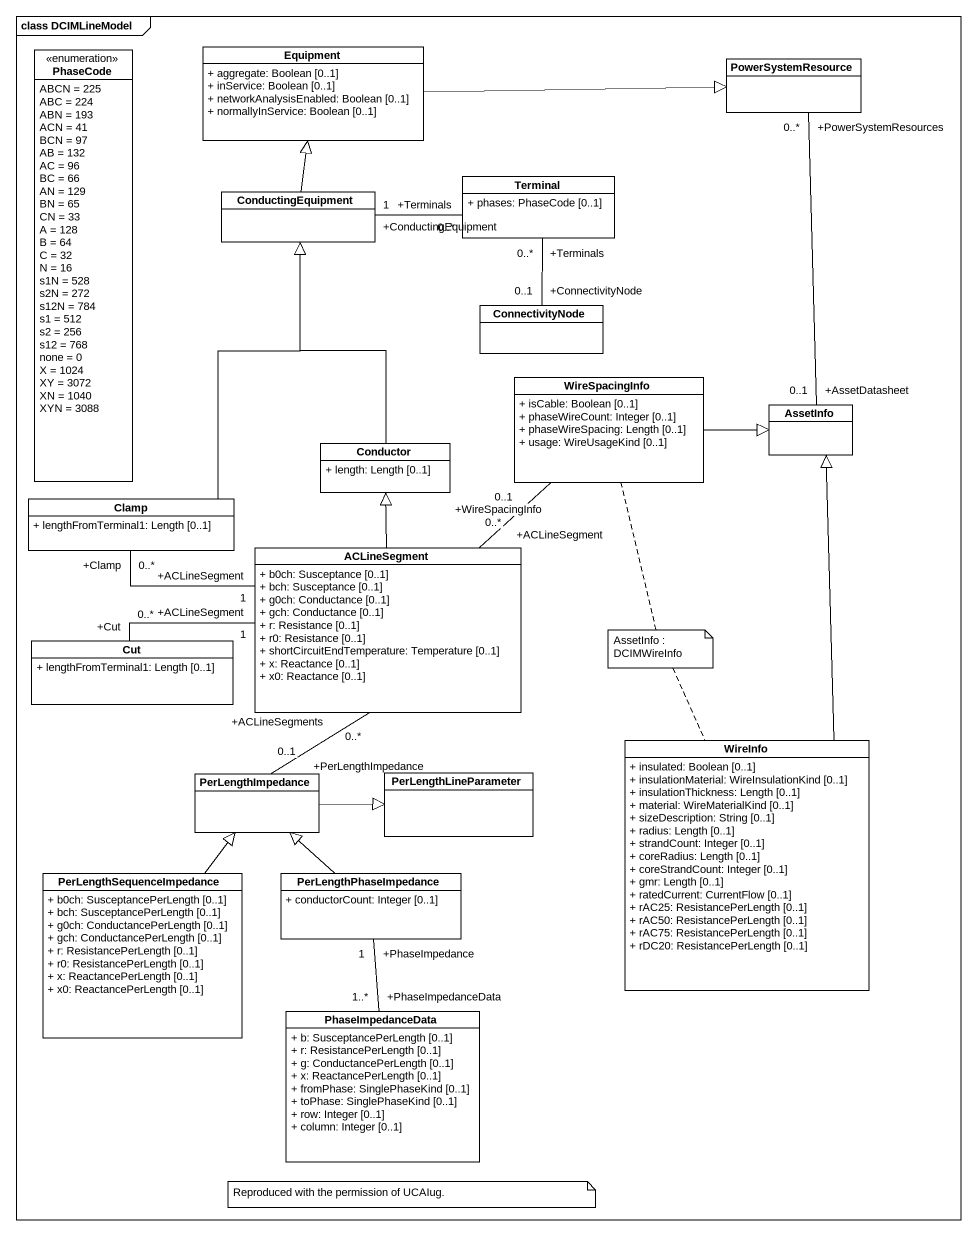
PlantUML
@startuml
mainframe class DCIMLineModel
hide circle
hide empty members
skinparam classAttributeIconSize 0
enum PhaseCode {
  ABCN = 225
  ABC = 224
  ABN = 193
  ACN = 41
  BCN = 97
  AB = 132
  AC = 96
  BC = 66
  AN = 129
  BN = 65
  CN = 33
  A = 128
  B = 64
  C = 32
  N = 16
  s1N = 528
  s2N = 272
  s12N = 784
  s1 = 512
  s2 = 256
  s12 = 768
  none = 0
  X = 1024
  XY = 3072
  XN = 1040
  XYN = 3088
}
class Equipment {
  + aggregate: Boolean [0..1]
  + inService: Boolean [0..1]
  + networkAnalysisEnabled: Boolean [0..1]
  + normallyInService: Boolean [0..1]
}
class PowerSystemResource
class Terminal {
  + phases: PhaseCode [0..1]
}
class ConductingEquipment
class ConnectivityNode
class WireSpacingInfo {
  + isCable: Boolean [0..1]
  + phaseWireCount: Integer [0..1]
  + phaseWireSpacing: Length [0..1]
  + usage: WireUsageKind [0..1]
}
class AssetInfo
class Conductor {
  + length: Length [0..1]
}
class Clamp {
  + lengthFromTerminal1: Length [0..1]
}
class ACLineSegment {
  + b0ch: Susceptance [0..1]
  + bch: Susceptance [0..1]
  + g0ch: Conductance [0..1]
  + gch: Conductance [0..1]
  + r: Resistance [0..1]
  + r0: Resistance [0..1]
  + shortCircuitEndTemperature: Temperature [0..1]
  + x: Reactance [0..1]
  + x0: Reactance [0..1]
}
class Cut {
  + lengthFromTerminal1: Length [0..1]
}
class PerLengthImpedance
class PerLengthLineParameter
class WireInfo {
  + insulated: Boolean [0..1]
  + insulationMaterial: WireInsulationKind [0..1]
  + insulationThickness: Length [0..1]
  + material: WireMaterialKind [0..1]
  + sizeDescription: String [0..1]
  + radius: Length [0..1]
  + strandCount: Integer [0..1]
  + coreRadius: Length [0..1]
  + coreStrandCount: Integer [0..1]
  + gmr: Length [0..1]
  + ratedCurrent: CurrentFlow [0..1]
  + rAC25: ResistancePerLength [0..1]
  + rAC50: ResistancePerLength [0..1]
  + rAC75: ResistancePerLength [0..1]
  + rDC20: ResistancePerLength [0..1]
}
class PerLengthSequenceImpedance {
  + b0ch: SusceptancePerLength [0..1]
  + bch: SusceptancePerLength [0..1]
  + g0ch: ConductancePerLength [0..1]
  + gch: ConductancePerLength [0..1]
  + r: ResistancePerLength [0..1]
  + r0: ResistancePerLength [0..1]
  + x: ReactancePerLength [0..1]
  + x0: ReactancePerLength [0..1]
}
class PerLengthPhaseImpedance {
  + conductorCount: Integer [0..1]
}
class PhaseImpedanceData {
  + b: SusceptancePerLength [0..1]
  + r: ResistancePerLength [0..1]
  + g: ConductancePerLength [0..1]
  + x: ReactancePerLength [0..1]
  + fromPhase: SinglePhaseKind [0..1]
  + toPhase: SinglePhaseKind [0..1]
  + row: Integer [0..1]
  + column: Integer [0..1]
}
Equipment -right-|> PowerSystemResource
Terminal "+Terminals\n0..*" -left- "+ConductingEquipment\n1" ConductingEquipment
Terminal "+Terminals\n0..*" -- "+ConnectivityNode\n0..1" ConnectivityNode
ConductingEquipment -up-|> Equipment
WireSpacingInfo -right-|> AssetInfo
AssetInfo "+AssetDatasheet\n0..1" -up- "+PowerSystemResources\n0..*" PowerSystemResource
Conductor -up-|> ConductingEquipment
Clamp -up-|> ConductingEquipment
ACLineSegment "+ACLineSegment\n0..*" -up- "+WireSpacingInfo\n0..1" WireSpacingInfo
ACLineSegment -up-|> Conductor
ACLineSegment "+ACLineSegment\n1" -left- "+Clamp\n0..*" Clamp
Cut "+Cut\n0..*" -right- "+ACLineSegment\n1" ACLineSegment
PerLengthImpedance "+PerLengthImpedance\n0..1" -up- "+ACLineSegments\n0..*" ACLineSegment
PerLengthImpedance -right-|> PerLengthLineParameter
WireInfo -up-|> AssetInfo
PerLengthSequenceImpedance -up-|> PerLengthImpedance
PerLengthPhaseImpedance -up-|> PerLengthImpedance
PerLengthPhaseImpedance "+PhaseImpedance\n1" -- "+PhaseImpedanceData\n1..*" PhaseImpedanceData
note as N1
  AssetInfo : DCIMWireInfo
end note
N1 .. WireInfo
N1 .. WireSpacingInfo
note as N2
  Reproduced with the permission of UCAIug.
end note
@enduml
